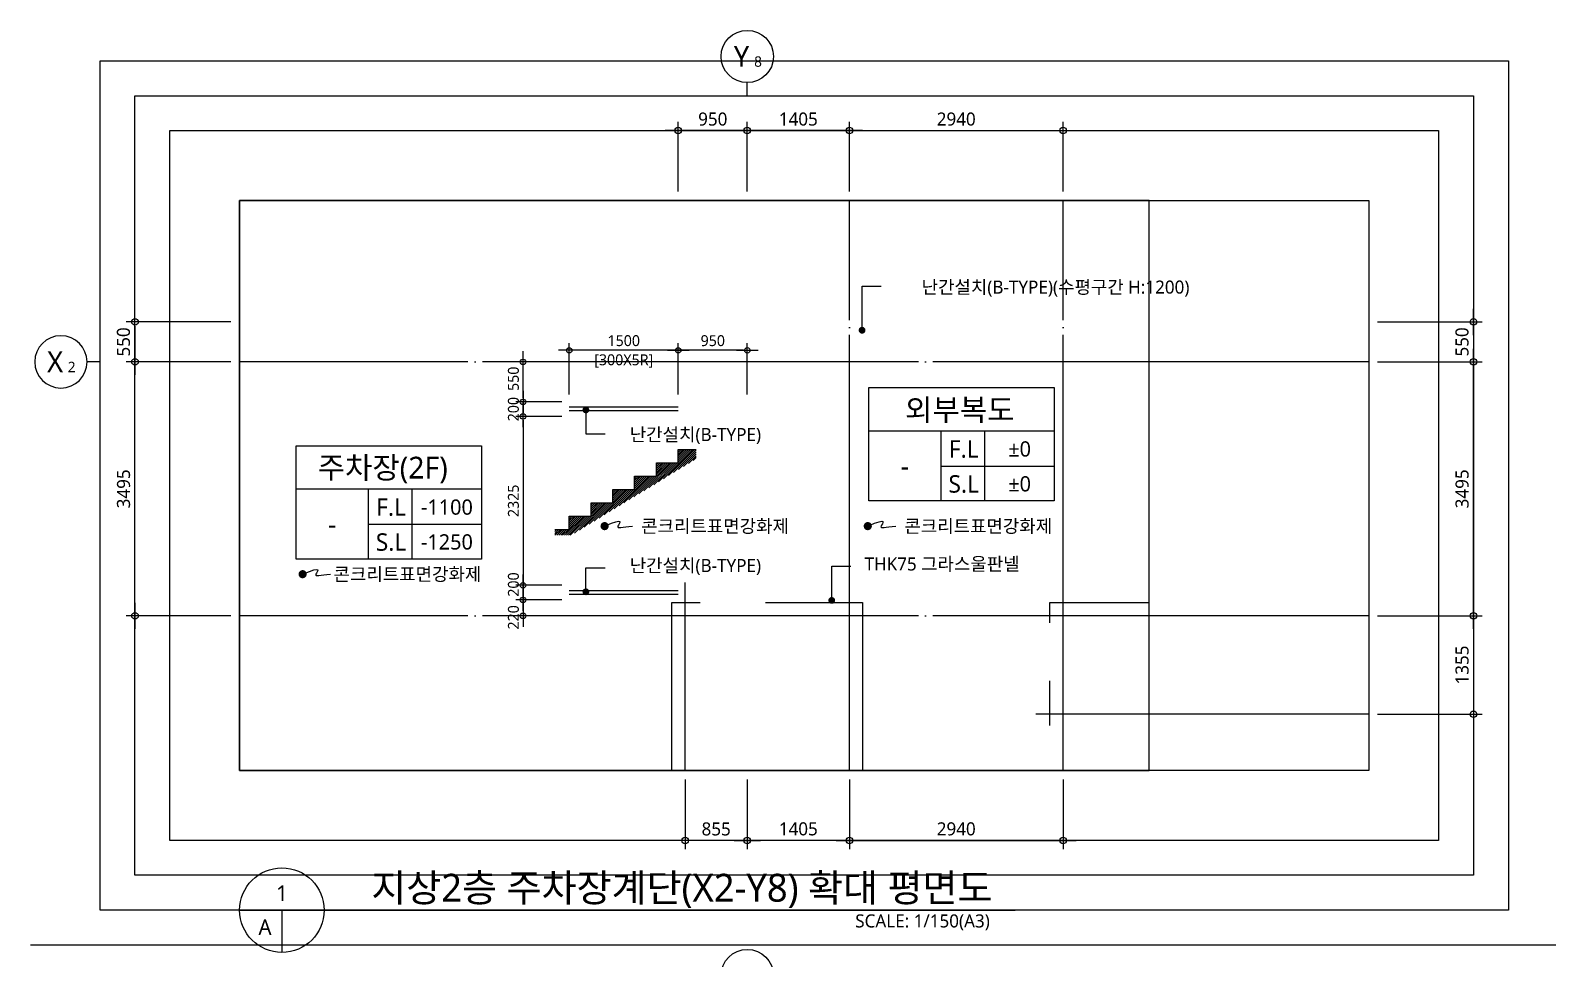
# Model space of a CAD drawing. Header units: millimetres. Extents: x 13515 to 183937, y -33900 to -660.
# Drawn here: x 136665 to 157545, y -13498 to -720 of the extents above; entities that cross this region are included whole.
import ezdxf
from ezdxf.enums import TextEntityAlignment as Align

# ---------------------------------------------------------------- set-up
doc = ezdxf.new("R2010")
doc.units = ezdxf.units.MM
doc.header["$LTSCALE"] = 100
doc.header["$MEASUREMENT"] = 0
doc.header["$PDSIZE"] = -10
doc.linetypes.add('CEN', pattern=[62, 60, -1, 0, -1])
doc.layers.get('0').update_dxf_attribs({"linetype": 'CONTINUOUS'})
doc.layers.get('Defpoints').update_dxf_attribs({"color": 171, "linetype": 'CONTINUOUS'})
for name, color, linetype in [('A-ANNO-LEAD', 5, 'CONTINUOUS'), ('CEN', 1, 'CEN'), ('CON', 2, 'CONTINUOUS'), ('HAT', 8, 'CONTINUOUS'), ('INS', 251, 'BATTING'), ('LED', 7, 'CONTINUOUS'), ('NDIM', 7, 'CONTINUOUS'), ('SYM', 7, 'CONTINUOUS'), ('SYM(AXIS)', 7, 'CONTINUOUS'), ('TEXT', 3, 'CONTINUOUS'), ('TEXT(AXIS)', 2, 'CONTINUOUS'), ('TEXT(노트)', 7, 'CONTINUOUS'), ('TEXT(실명)', 3, 'CONTINUOUS'), ('TEXT-기입', 6, 'CONTINUOUS'), ('TITLE', 7, 'CONTINUOUS')]:
    doc.layers.add(name, color=color, linetype=linetype)
doc.styles.add('CGS', font='cgse', dxfattribs={"bigfont": 'cgs'})
doc.styles.add('나눔바른고딕', font='NanumBarunGothic.ttf')
doc.linetypes.add('BATTING', pattern='A,0.0001,-0.1,[134,ltypeshp.shx,S=0.1,R=0,X=-0.1,Y=0],-0.2,[134,ltypeshp.shx,S=0.1,R=180,X=0.1,Y=0],-0.1', length=0.4001)
doc.dimstyles.new('NDIM 1200', dxfattribs={"dimscale": 75, "dimtxt": 3, "dimasz": 1, "dimexe": 2, "dimexo": 2, "dimgap": 1, "dimtad": 1, "dimdec": 0, "dimdsep": 46, "dimtxsty": 'CGS', "dimblk": 'DOT0', "dimcen": 1, "dimdle": 8, "dimclrd": 256, "dimclre": 256, "dimclrt": 256, "dimadec": 0, "dimazin": 0, "dimtfac": 1, "dimtdec": 0, "dimtix": 1, "dimtmove": 2, "dimatfit": 3, "dimldrblk": 'DOT0', "dimfxl": 1, "dimtolj": 1, "dimtzin": 0, "dimlwd": -1, "dimlwe": -1, "dimarcsym": 0})

# ---------------------------------------------------------------- blocks, each defined once
blk = doc.blocks.new('A$C2F20087E')
at = {"layer": 'SYM(AXIS)'}
blk.add_line((600, 0), (600, 300), dxfattribs=at)
blk.add_circle((600, 900), 600, dxfattribs=at)
blk = doc.blocks.new('A$C51E23882')
at = {"layer": 'TITLE'}
blk.add_lwpolyline([(8500, 0), (0, 0), (0, 5200), (8500, 5200)], close=True, dxfattribs=at)
for points in [[(8500, 3200), (0, 3200)], [(3300, 3200), (3300, 0)], [(5300, 3200), (5300, 0)], [(3300, 1600), (8500, 1600)]]:
    blk.add_lwpolyline(points, dxfattribs=at)
at = {"layer": 'TITLE', "style": '나눔바른고딕'}
for s, p in [('F.L', (4352, 2378)), ('S.L', (4352, 778))]:
    blk.add_text(s, height=800, dxfattribs=at).set_placement(p, align=Align.MIDDLE)
blk = doc.blocks.new('DOT0')
blk.add_line((-3, 0), (3, 0))
at = {"color": 6}
blk.add_circle((0, 0), 0.75, dxfattribs=at)
blk = doc.blocks.new('*D376')
at = {"layer": 'Defpoints', "color": 0, "ltscale": 0.4, "transparency": 16777216}
for p in [(144081, -6034), (143445, -8359), (144081, -8359)]:
    blk.add_point(p, dxfattribs=at)
at = {"layer": 'NDIM', "ltscale": 0.4, "transparency": 16777216}
for p, q in [((143981, -6034), (143345, -6034)), ((143445, -6084), (143445, -8309)), ((143981, -8359), (143345, -8359))]:
    blk.add_line(p, q, dxfattribs=at)
at = {"layer": 'NDIM', "ltscale": 0.4, "transparency": 16777216, "xscale": 50, "yscale": 50, "zscale": 50}
for p, rotation in [((143445, -6034), 90), ((143445, -8359), 270)]:
    blk.add_blockref('DOT0', p, dxfattribs=dict(at, rotation=rotation))
at = {"layer": 'NDIM', "ltscale": 0.4, "transparency": 16777216, "insert": (143313, -7196), "char_height": 150, "attachment_point": 5, "rotation": 90, "style": '나눔바른고딕'}
blk.add_mtext('\\A1;2325', dxfattribs=at)
blk = doc.blocks.new('*D377')
at = {"layer": 'Defpoints', "color": 0, "ltscale": 0.4, "transparency": 16777216}
for p in [(143445, -8359), (144081, -8359), (144081, -8559)]:
    blk.add_point(p, dxfattribs=at)
at = {"layer": 'NDIM', "ltscale": 0.4, "transparency": 16777216}
for p, q in [((143981, -8359), (143345, -8359)), ((143981, -8559), (143345, -8559)), ((143445, -8509), (143445, -8409))]:
    blk.add_line(p, q, dxfattribs=at)
at = {"layer": 'NDIM', "ltscale": 0.4, "transparency": 16777216, "xscale": 50, "yscale": 50, "zscale": 50}
for p, rotation in [((143445, -8359), 90), ((143445, -8559), 270)]:
    blk.add_blockref('DOT0', p, dxfattribs=dict(at, rotation=rotation))
at = {"layer": 'NDIM', "ltscale": 0.4, "transparency": 16777216, "insert": (143313, -8348), "char_height": 150, "attachment_point": 5, "rotation": 90, "style": '나눔바른고딕'}
blk.add_mtext('\\A1;200', dxfattribs=at)
blk = doc.blocks.new('*D378')
at = {"layer": 'Defpoints', "color": 0, "ltscale": 0.4, "transparency": 16777216}
for p in [(143445, -5284), (144081, -5284), (144081, -5834)]:
    blk.add_point(p, dxfattribs=at)
at = {"layer": 'NDIM', "ltscale": 0.4, "transparency": 16777216}
for p, q in [((143981, -5284), (143345, -5284)), ((143445, -5784), (143445, -5334)), ((143981, -5834), (143345, -5834))]:
    blk.add_line(p, q, dxfattribs=at)
at = {"layer": 'NDIM', "ltscale": 0.4, "transparency": 16777216, "xscale": 50, "yscale": 50, "zscale": 50}
for p, rotation in [((143445, -5284), 90), ((143445, -5834), 270)]:
    blk.add_blockref('DOT0', p, dxfattribs=dict(at, rotation=rotation))
at = {"layer": 'NDIM', "ltscale": 0.4, "transparency": 16777216, "insert": (143313, -5516), "char_height": 150, "attachment_point": 5, "rotation": 90, "style": '나눔바른고딕'}
blk.add_mtext('\\A1;550', dxfattribs=at)
blk = doc.blocks.new('*D379')
at = {"layer": 'Defpoints', "color": 0, "ltscale": 0.4, "transparency": 16777216}
for p in [(144081, -8559), (143445, -8779), (144081, -8779)]:
    blk.add_point(p, dxfattribs=at)
at = {"layer": 'NDIM', "ltscale": 0.4, "transparency": 16777216}
for p, q in [((143981, -8559), (143345, -8559)), ((143445, -8609), (143445, -8729)), ((143981, -8779), (143345, -8779))]:
    blk.add_line(p, q, dxfattribs=at)
at = {"layer": 'NDIM', "ltscale": 0.4, "transparency": 16777216, "xscale": 50, "yscale": 50, "zscale": 50}
for p, rotation in [((143445, -8559), 90), ((143445, -8779), 270)]:
    blk.add_blockref('DOT0', p, dxfattribs=dict(at, rotation=rotation))
at = {"layer": 'NDIM', "ltscale": 0.4, "transparency": 16777216, "insert": (143313, -8800), "char_height": 150, "attachment_point": 5, "rotation": 90, "style": '나눔바른고딕'}
blk.add_mtext('\\A1;220', dxfattribs=at)
blk = doc.blocks.new('*D380')
at = {"layer": 'Defpoints', "color": 0, "ltscale": 0.4, "transparency": 16777216}
for p in [(143445, -5834), (144081, -5834), (144081, -6034)]:
    blk.add_point(p, dxfattribs=at)
at = {"layer": 'NDIM', "ltscale": 0.4, "transparency": 16777216}
for p, q in [((143981, -5834), (143345, -5834)), ((143445, -5784), (143445, -5734)), ((143445, -6034), (143445, -5834)), ((143981, -6034), (143345, -6034)), ((143445, -6084), (143445, -6134))]:
    blk.add_line(p, q, dxfattribs=at)
at = {"layer": 'NDIM', "ltscale": 0.4, "transparency": 16777216, "xscale": 50, "yscale": 50, "zscale": 50}
for p, rotation in [((143445, -5834), 270), ((143445, -6034), 90)]:
    blk.add_blockref('DOT0', p, dxfattribs=dict(at, rotation=rotation))
at = {"layer": 'NDIM', "ltscale": 0.4, "transparency": 16777216, "insert": (143313, -5934), "char_height": 150, "attachment_point": 5, "rotation": 90, "style": '나눔바른고딕'}
blk.add_mtext('\\A1;200', dxfattribs=at)
blk = doc.blocks.new('*D381')
at = {"layer": 'Defpoints', "color": 0, "ltscale": 0.4, "transparency": 16777216}
for p in [(145581, -5124), (145581, -5834), (146531, -5834)]:
    blk.add_point(p, dxfattribs=at)
at = {"layer": 'NDIM', "ltscale": 0.4, "transparency": 16777216}
for p, q in [((145581, -5734), (145581, -5024)), ((146481, -5124), (145631, -5124)), ((146531, -5734), (146531, -5024))]:
    blk.add_line(p, q, dxfattribs=at)
at = {"layer": 'NDIM', "ltscale": 0.4, "transparency": 16777216, "xscale": 50, "yscale": 50, "zscale": 50, "rotation": 180}
blk.add_blockref('DOT0', (145581, -5124), dxfattribs=at)
at = {"layer": 'NDIM', "ltscale": 0.4, "transparency": 16777216, "xscale": 50, "yscale": 50, "zscale": 50}
blk.add_blockref('DOT0', (146531, -5124), dxfattribs=at)
at = {"layer": 'NDIM', "ltscale": 0.4, "transparency": 16777216, "insert": (146056, -4992), "char_height": 150, "attachment_point": 5, "style": '나눔바른고딕'}
blk.add_mtext('\\A1;950', dxfattribs=at)
blk = doc.blocks.new('*D382')
at = {"layer": 'Defpoints', "color": 0, "ltscale": 0.4, "transparency": 16777216}
for p in [(144081, -5124), (144081, -5834), (145581, -5834)]:
    blk.add_point(p, dxfattribs=at)
at = {"layer": 'NDIM', "ltscale": 0.4, "transparency": 16777216}
for p, q in [((144081, -5734), (144081, -5024)), ((145531, -5124), (144131, -5124)), ((145581, -5734), (145581, -5024))]:
    blk.add_line(p, q, dxfattribs=at)
at = {"layer": 'NDIM', "ltscale": 0.4, "transparency": 16777216, "xscale": 50, "yscale": 50, "zscale": 50, "rotation": 180}
blk.add_blockref('DOT0', (144081, -5124), dxfattribs=at)
at = {"layer": 'NDIM', "ltscale": 0.4, "transparency": 16777216, "xscale": 50, "yscale": 50, "zscale": 50}
blk.add_blockref('DOT0', (145581, -5124), dxfattribs=at)
at = {"layer": 'NDIM', "ltscale": 0.4, "transparency": 16777216, "char_height": 150, "attachment_point": 5, "style": '나눔바른고딕'}
for s, insert in [('\\A1;1500', (144831, -4992)), ('\\A1;[300X5R]', (144831, -5271))]:
    blk.add_mtext(s, dxfattribs=dict(at, insert=insert))
blk = doc.blocks.new('*D369')
at = {"layer": 'Defpoints', "color": 0, "ltscale": 0.4, "transparency": 16777216}
for p in [(138105, -5284), (139545, -5284), (139545, -8779)]:
    blk.add_point(p, dxfattribs=at)
at = {"layer": 'NDIM', "ltscale": 0.4, "transparency": 16777216}
for p, q in [((139425, -5284), (137985, -5284)), ((138105, -8719), (138105, -5344)), ((139425, -8779), (137985, -8779))]:
    blk.add_line(p, q, dxfattribs=at)
at = {"layer": 'NDIM', "ltscale": 0.4, "transparency": 16777216, "xscale": 60, "yscale": 60, "zscale": 60}
for p, rotation in [((138105, -5284), 90), ((138105, -8779), 270)]:
    blk.add_blockref('DOT0', p, dxfattribs=dict(at, rotation=rotation))
at = {"layer": 'NDIM', "ltscale": 0.4, "transparency": 16777216, "insert": (137948, -7031), "char_height": 180, "attachment_point": 5, "rotation": 90, "style": '나눔바른고딕'}
blk.add_mtext('\\A1;3495', dxfattribs=at)
blk = doc.blocks.new('*D370')
at = {"layer": 'Defpoints', "color": 0, "ltscale": 0.4, "transparency": 16777216}
for p in [(147936, -10910), (150876, -10910), (150876, -11870)]:
    blk.add_point(p, dxfattribs=at)
at = {"layer": 'NDIM', "ltscale": 0.4, "transparency": 16777216}
for p, q in [((147936, -11030), (147936, -11990)), ((150876, -11030), (150876, -11990)), ((147996, -11870), (150816, -11870))]:
    blk.add_line(p, q, dxfattribs=at)
at = {"layer": 'NDIM', "ltscale": 0.4, "transparency": 16777216, "xscale": 60, "yscale": 60, "zscale": 60, "rotation": 180}
blk.add_blockref('DOT0', (147936, -11870), dxfattribs=at)
at = {"layer": 'NDIM', "ltscale": 0.4, "transparency": 16777216, "xscale": 60, "yscale": 60, "zscale": 60}
blk.add_blockref('DOT0', (150876, -11870), dxfattribs=at)
at = {"layer": 'NDIM', "ltscale": 0.4, "transparency": 16777216, "insert": (149406, -11712), "char_height": 180, "attachment_point": 5, "style": '나눔바른고딕'}
blk.add_mtext('\\A1;2940', dxfattribs=at)
blk = doc.blocks.new('*D371')
at = {"layer": 'Defpoints', "color": 0, "ltscale": 0.4, "transparency": 16777216}
for p in [(146531, -10910), (147936, -10910), (146531, -11870)]:
    blk.add_point(p, dxfattribs=at)
at = {"layer": 'NDIM', "ltscale": 0.4, "transparency": 16777216}
for p, q in [((146531, -11030), (146531, -11990)), ((147936, -11030), (147936, -11990)), ((147876, -11870), (146591, -11870))]:
    blk.add_line(p, q, dxfattribs=at)
at = {"layer": 'NDIM', "ltscale": 0.4, "transparency": 16777216, "xscale": 60, "yscale": 60, "zscale": 60, "rotation": 180}
blk.add_blockref('DOT0', (146531, -11870), dxfattribs=at)
at = {"layer": 'NDIM', "ltscale": 0.4, "transparency": 16777216, "xscale": 60, "yscale": 60, "zscale": 60}
blk.add_blockref('DOT0', (147936, -11870), dxfattribs=at)
at = {"layer": 'NDIM', "ltscale": 0.4, "transparency": 16777216, "insert": (147233, -11712), "char_height": 180, "attachment_point": 5, "style": '나눔바른고딕'}
blk.add_mtext('\\A1;1405', dxfattribs=at)
blk = doc.blocks.new('*D372')
at = {"layer": 'Defpoints', "color": 0, "ltscale": 0.4, "transparency": 16777216}
for p in [(145676, -10910), (146531, -10910), (145676, -11870)]:
    blk.add_point(p, dxfattribs=at)
at = {"layer": 'NDIM', "ltscale": 0.4, "transparency": 16777216}
for p, q in [((145676, -11030), (145676, -11990)), ((146531, -11030), (146531, -11990)), ((146471, -11870), (145736, -11870))]:
    blk.add_line(p, q, dxfattribs=at)
at = {"layer": 'NDIM', "ltscale": 0.4, "transparency": 16777216, "xscale": 60, "yscale": 60, "zscale": 60, "rotation": 180}
blk.add_blockref('DOT0', (145676, -11870), dxfattribs=at)
at = {"layer": 'NDIM', "ltscale": 0.4, "transparency": 16777216, "xscale": 60, "yscale": 60, "zscale": 60}
blk.add_blockref('DOT0', (146531, -11870), dxfattribs=at)
at = {"layer": 'NDIM', "ltscale": 0.4, "transparency": 16777216, "insert": (146103, -11713), "char_height": 180, "attachment_point": 5, "style": '나눔바른고딕'}
blk.add_mtext('\\A1;855', dxfattribs=at)
blk = doc.blocks.new('*D373')
at = {"layer": 'Defpoints', "color": 0, "ltscale": 0.4, "transparency": 16777216}
for p in [(150876, -2100), (147936, -3060), (150876, -3060)]:
    blk.add_point(p, dxfattribs=at)
at = {"layer": 'NDIM', "ltscale": 0.4, "transparency": 16777216}
for p, q in [((147936, -2940), (147936, -1980)), ((150876, -2940), (150876, -1980)), ((147996, -2100), (150816, -2100))]:
    blk.add_line(p, q, dxfattribs=at)
at = {"layer": 'NDIM', "ltscale": 0.4, "transparency": 16777216, "xscale": 60, "yscale": 60, "zscale": 60, "rotation": 180}
blk.add_blockref('DOT0', (147936, -2100), dxfattribs=at)
at = {"layer": 'NDIM', "ltscale": 0.4, "transparency": 16777216, "xscale": 60, "yscale": 60, "zscale": 60}
blk.add_blockref('DOT0', (150876, -2100), dxfattribs=at)
at = {"layer": 'NDIM', "ltscale": 0.4, "transparency": 16777216, "insert": (149406, -1942), "char_height": 180, "attachment_point": 5, "style": '나눔바른고딕'}
blk.add_mtext('\\A1;2940', dxfattribs=at)
blk = doc.blocks.new('*D374')
at = {"layer": 'Defpoints', "color": 0, "ltscale": 0.4, "transparency": 16777216}
for p in [(146531, -2100), (146531, -3060), (147936, -3060)]:
    blk.add_point(p, dxfattribs=at)
at = {"layer": 'NDIM', "ltscale": 0.4, "transparency": 16777216}
for p, q in [((146531, -2940), (146531, -1980)), ((147936, -2940), (147936, -1980)), ((147876, -2100), (146591, -2100))]:
    blk.add_line(p, q, dxfattribs=at)
at = {"layer": 'NDIM', "ltscale": 0.4, "transparency": 16777216, "xscale": 60, "yscale": 60, "zscale": 60, "rotation": 180}
blk.add_blockref('DOT0', (146531, -2100), dxfattribs=at)
at = {"layer": 'NDIM', "ltscale": 0.4, "transparency": 16777216, "xscale": 60, "yscale": 60, "zscale": 60}
blk.add_blockref('DOT0', (147936, -2100), dxfattribs=at)
at = {"layer": 'NDIM', "ltscale": 0.4, "transparency": 16777216, "insert": (147233, -1942), "char_height": 180, "attachment_point": 5, "style": '나눔바른고딕'}
blk.add_mtext('\\A1;1405', dxfattribs=at)
blk = doc.blocks.new('*D375')
at = {"layer": 'Defpoints', "color": 0, "ltscale": 0.4, "transparency": 16777216}
for p in [(145581, -2100), (145581, -3060), (146531, -3060)]:
    blk.add_point(p, dxfattribs=at)
at = {"layer": 'NDIM', "ltscale": 0.4, "transparency": 16777216}
for p, q in [((145581, -2940), (145581, -1980)), ((146531, -2940), (146531, -1980)), ((146471, -2100), (145641, -2100))]:
    blk.add_line(p, q, dxfattribs=at)
at = {"layer": 'NDIM', "ltscale": 0.4, "transparency": 16777216, "xscale": 60, "yscale": 60, "zscale": 60, "rotation": 180}
blk.add_blockref('DOT0', (145581, -2100), dxfattribs=at)
at = {"layer": 'NDIM', "ltscale": 0.4, "transparency": 16777216, "xscale": 60, "yscale": 60, "zscale": 60}
blk.add_blockref('DOT0', (146531, -2100), dxfattribs=at)
at = {"layer": 'NDIM', "ltscale": 0.4, "transparency": 16777216, "insert": (146056, -1942), "char_height": 180, "attachment_point": 5, "style": '나눔바른고딕'}
blk.add_mtext('\\A1;950', dxfattribs=at)
blk = doc.blocks.new('*D383')
at = {"layer": 'Defpoints', "color": 0, "ltscale": 0.4, "transparency": 16777216}
for p in [(155085, -5284), (156525, -5284), (155085, -8779)]:
    blk.add_point(p, dxfattribs=at)
at = {"layer": 'NDIM', "ltscale": 0.4, "transparency": 16777216}
for p, q in [((155205, -5284), (156645, -5284)), ((156525, -8719), (156525, -5344)), ((155205, -8779), (156645, -8779))]:
    blk.add_line(p, q, dxfattribs=at)
at = {"layer": 'NDIM', "ltscale": 0.4, "transparency": 16777216, "xscale": 60, "yscale": 60, "zscale": 60}
for p, rotation in [((156525, -5284), 90), ((156525, -8779), 270)]:
    blk.add_blockref('DOT0', p, dxfattribs=dict(at, rotation=rotation))
at = {"layer": 'NDIM', "ltscale": 0.4, "transparency": 16777216, "insert": (156368, -7031), "char_height": 180, "attachment_point": 5, "rotation": 90, "style": '나눔바른고딕'}
blk.add_mtext('\\A1;3495', dxfattribs=at)
blk = doc.blocks.new('*D384')
at = {"layer": 'Defpoints', "color": 0, "ltscale": 0.4, "transparency": 16777216}
for p in [(155085, -8779), (155085, -10134), (156525, -10134)]:
    blk.add_point(p, dxfattribs=at)
at = {"layer": 'NDIM', "ltscale": 0.4, "transparency": 16777216}
for p, q in [((155205, -8779), (156645, -8779)), ((156525, -8839), (156525, -10074)), ((155205, -10134), (156645, -10134))]:
    blk.add_line(p, q, dxfattribs=at)
at = {"layer": 'NDIM', "ltscale": 0.4, "transparency": 16777216, "xscale": 60, "yscale": 60, "zscale": 60}
for p, rotation in [((156525, -8779), 90), ((156525, -10134), 270)]:
    blk.add_blockref('DOT0', p, dxfattribs=dict(at, rotation=rotation))
at = {"layer": 'NDIM', "ltscale": 0.4, "transparency": 16777216, "insert": (156368, -9456), "char_height": 180, "attachment_point": 5, "rotation": 90, "style": '나눔바른고딕'}
blk.add_mtext('\\A1;1355', dxfattribs=at)
blk = doc.blocks.new('*D385')
at = {"layer": 'Defpoints', "color": 0, "ltscale": 0.4, "transparency": 16777216}
for p in [(155085, -4734), (155085, -5284), (156525, -5284)]:
    blk.add_point(p, dxfattribs=at)
at = {"layer": 'NDIM', "ltscale": 0.4, "transparency": 16777216}
for p, q in [((155205, -4734), (156645, -4734)), ((156525, -4794), (156525, -5224)), ((155205, -5284), (156645, -5284))]:
    blk.add_line(p, q, dxfattribs=at)
at = {"layer": 'NDIM', "ltscale": 0.4, "transparency": 16777216, "xscale": 60, "yscale": 60, "zscale": 60}
for p, rotation in [((156525, -4734), 90), ((156525, -5284), 270)]:
    blk.add_blockref('DOT0', p, dxfattribs=dict(at, rotation=rotation))
at = {"layer": 'NDIM', "ltscale": 0.4, "transparency": 16777216, "insert": (156367, -5009), "char_height": 180, "attachment_point": 5, "rotation": 90, "style": '나눔바른고딕'}
blk.add_mtext('\\A1;550', dxfattribs=at)
blk = doc.blocks.new('*D386')
at = {"layer": 'Defpoints', "color": 0, "ltscale": 0.4, "transparency": 16777216}
for p in [(139545, -4734), (138105, -5284), (139545, -5284)]:
    blk.add_point(p, dxfattribs=at)
at = {"layer": 'NDIM', "ltscale": 0.4, "transparency": 16777216}
for p, q in [((139425, -4734), (137985, -4734)), ((138105, -4794), (138105, -5224)), ((139425, -5284), (137985, -5284))]:
    blk.add_line(p, q, dxfattribs=at)
at = {"layer": 'NDIM', "ltscale": 0.4, "transparency": 16777216, "xscale": 60, "yscale": 60, "zscale": 60}
for p, rotation in [((138105, -4734), 90), ((138105, -5284), 270)]:
    blk.add_blockref('DOT0', p, dxfattribs=dict(at, rotation=rotation))
at = {"layer": 'NDIM', "ltscale": 0.4, "transparency": 16777216, "insert": (137947, -5009), "char_height": 180, "attachment_point": 5, "rotation": 90, "style": '나눔바른고딕'}
blk.add_mtext('\\A1;550', dxfattribs=at)

msp = doc.modelspace()

# ---------------------------------------------------------------- hatches: boundary and pattern name
at = {"layer": 'HAT', "ltscale": 10000}
h = msp.add_hatch(dxfattribs=at)
h.set_pattern_fill('ANSI31', color=256, scale=150)
h.set_pattern_definition([(45, (-327304.644, 128846.323), (-13.25825215, 13.25825215), [])])
h.paths.add_polyline_path([(143883.3, -7590.7), (144080.8, -7590.7), (144080.8, -7520.7), (144080.8, -7407.3), (144380.8, -7407.3), (144380.8, -7224), (144680.8, -7224), (144680.8, -7040.7), (144980.8, -7040.7), (144980.8, -6857.3), (145280.8, -6857.3), (145280.8, -6674), (145580.8, -6674), (145580.8, -6490.7), (145828.2, -6490.7), (145828.2, -6616.6), (144103.3, -7670.7), (143883.3, -7670.7)])

# ---------------------------------------------------------------- linework, layer by layer
at = {"layer": 'A-ANNO-LEAD', "ltscale": 10000}
for p, q in [((145580.8, -5908.7), (144080.8, -5908.7)), ((145580.8, -5958.7), (144080.8, -5958.7)), ((145580.8, -8433.7), (144080.8, -8433.7)), ((145580.8, -8483.7), (144080.8, -8483.7))]:
    msp.add_line(p, q, dxfattribs=at)
at = {"layer": 'CEN'}
for p, q in [((147935.8, -10910), (147935.8, -3060)), ((150875.8, -10910), (150875.8, -3060)), ((155085, -5283.7), (139545, -5283.7)), ((145675.8, -10910), (145675.8, -8321.6)), ((155085, -8778.7), (139545, -8778.7)), ((155085, -10133.7), (150502.7, -10133.7))]:
    msp.add_line(p, q, dxfattribs=at)
at = {"layer": 'CON', "ltscale": 1000}
msp.add_lwpolyline([(143883.3, -7590.7), (144080.8, -7590.7), (144080.8, -7520.7), (144080.8, -7407.3), (144380.8, -7407.3), (144380.8, -7224), (144680.8, -7224), (144680.8, -7040.7), (144980.8, -7040.7), (144980.8, -6857.3), (145280.8, -6857.3), (145280.8, -6674), (145580.8, -6674), (145580.8, -6490.7), (145828.2, -6490.7)], dxfattribs=at)
at = {"layer": 'Defpoints', "ltscale": 10000}
msp.add_line((179265, -13310), (136665, -13310), dxfattribs=at)
for points in [[(137625, -1140), (157005, -1140), (157005, -12830), (137625, -12830)], [(138105, -1620), (156525, -1620), (156525, -12350), (138105, -12350)], [(138585, -2100), (156045, -2100), (156045, -11870), (138585, -11870)], [(139545, -3060), (155085, -3060), (155085, -10910), (139545, -10910)], [(152063, -3060), (139545, -3060), (139545, -10910), (152063, -10910)]]:
    msp.add_lwpolyline(points, close=True, dxfattribs=at)
at = {"layer": 'INS', "ltscale": 0.9}
for points in [[(145493.3, -10910), (145493.3, -8596.2), (145880.8, -8596.2)], [(146780.8, -8596.2), (148118.3, -8596.2), (148118.3, -10910)], [(150693.3, -8873.7), (150693.3, -8596.2), (152063, -8596.2)], [(150693.3, -10288.7), (150693.3, -9673.7)]]:
    msp.add_lwpolyline(points, dxfattribs=at)
at = {"layer": 'LED'}
for points in [[(148110.7, -4848), (148110.7, -4243.3), (148374.3, -4243.3)], [(144310, -5944.6), (144310, -6274), (144573.6, -6274)], [(144567.1, -7544.2), (144660.8, -7505.1), (144722.9, -7484), (144759.1, -7477.5), (144775.1, -7482.3), (144776.4, -7494.8), (144768.9, -7511.8), (144758.1, -7529.8), (144749.8, -7545.5), (144748.7, -7556.1), (144755.5, -7561.8), (144770.1, -7563.6), (144792.2, -7562.3), (144821.8, -7558.8), (144858.5, -7554), (144902.3, -7548.8), (144953, -7544.2)], [(148189.1, -7544.2), (148282.8, -7505.1), (148345, -7484), (148381.2, -7477.5), (148397.1, -7482.3), (148398.5, -7494.8), (148390.9, -7511.8), (148380.2, -7529.8), (148371.9, -7545.5), (148370.7, -7556.1), (148377.5, -7561.8), (148392.1, -7563.6), (148414.2, -7562.3), (148443.8, -7558.8), (148480.5, -7554), (148524.3, -7548.8), (148575, -7544.2)], [(140411.6, -8205.6), (140505.4, -8166.5), (140567.5, -8145.5), (140603.7, -8139), (140619.6, -8143.7), (140621, -8156.3), (140613.5, -8173.3), (140602.7, -8191.3), (140594.4, -8206.9), (140593.2, -8217.5), (140600, -8223.3), (140614.6, -8225), (140636.8, -8223.7), (140666.3, -8220.2), (140703.1, -8215.5), (140746.9, -8210.3), (140797.5, -8205.6)], [(144310, -8447.9), (144310, -8118.5), (144573.6, -8118.5)], [(147693.1, -8566.9), (147693.1, -8094.2), (147956.8, -8094.2)]]:
    msp.add_lwpolyline(points, dxfattribs=at)
for points, const_width in [([(148110.7, -4871.5, -1), (148110.7, -4824.6, -1)], 46.9), ([(144310, -5968, -1), (144310, -5921.2, -1)], 46.9), ([(144567.1, -7516.1, -1), (144567.1, -7572.3, -1)], 56.2), ([(148189.1, -7516.1, -1), (148189.1, -7572.3, -1)], 56.2), ([(140411.6, -8177.5, -1), (140411.6, -8233.7, -1)], 56.2), ([(144310, -8424.5, 1), (144310, -8471.3, 1)], 46.9), ([(147693.1, -8590.3, -1), (147693.1, -8543.5, -1)], 46.9)]:
    msp.add_lwpolyline(points, format="xyb", close=True, dxfattribs=dict(at, const_width=const_width))
at = {"layer": 'SYM'}
for p, q in [((139545, -12830), (150218.5, -12830)), ((140126.8, -12830), (140126.8, -13411.8))]:
    msp.add_line(p, q, dxfattribs=at)
msp.add_circle((140126.8, -12830), 581.8, dxfattribs=at)

# ---------------------------------------------------------------- block references
for name, p, xscale, yscale, zscale in [('A$C2F20087E', (146170.8, -1620), 0.6000000000000001, 0.6000000000000001, 0.6000000000000001), ('A$C51E23882', (148203.9, -7197.3), 0.3, 0.3, 0.3), ('A$C51E23882', (140323, -7997.4), 0.3, 0.3, 0.3), ('A$C2F20087E', (146170.8, -14270), 0.6000000000000001, 0.6000000000000001, 0.6000000000000001)]:
    msp.add_blockref(name, p, dxfattribs=dict(xscale=xscale, yscale=yscale, zscale=zscale))
at = {"xscale": -0.6000000000000001, "yscale": 0.6000000000000001, "zscale": 0.6000000000000001, "rotation": 90}
msp.add_blockref('A$C2F20087E', (137625, -4923.7), dxfattribs=at)

# ---------------------------------------------------------------- texts
at = {"layer": 'TEXT', "style": '나눔바른고딕'}
msp.add_text('지상2층 주차장계단(X2-Y8) 확대 평면도', height=384, dxfattribs=at).set_placement((149906.3, -12521.6), align=Align.MIDDLE_RIGHT)
for s, p in [('1', (140126.8, -12597.3)), ('A', (139894.1, -13062.7))]:
    msp.add_text(s, height=216, dxfattribs=at).set_placement(p, align=Align.MIDDLE)
msp.add_text('SCALE: 1/150(A3)', height=180, dxfattribs=at).set_placement((149868.7, -12888.2), align=Align.TOP_RIGHT)
at = {"layer": 'TEXT(AXIS)', "style": '나눔바른고딕'}
for s, height, p in [('Y', 288, (146451.8, -1077.6)), ('8', 144, (146679.3, -1149.6)), ('X', 288, (137006, -5281.4)), ('2', 144, (137233.6, -5353.3))]:
    msp.add_text(s, height=height, dxfattribs=at).set_placement(p, align=Align.MIDDLE)
at = {"layer": 'TEXT(노트)', "style": '나눔바른고딕'}
for s, p in [('난간설치(B-TYPE)(수평구간 H:1200)', (152615.8, -4254)), ('난간설치(B-TYPE)', (146721, -6283.4)), ('난간설치(B-TYPE)', (146721, -8086.5)), ('THK75 그라스울판넬', (150278.4, -8064.6))]:
    msp.add_text(s, height=180, dxfattribs=at).set_placement(p, align=Align.MIDDLE_RIGHT)
for p in [(145070.9, -7544.2), (148693, -7544.2), (140837.8, -8205.6)]:
    msp.add_text('콘크리트표면강화제', height=180, dxfattribs=at).set_placement(p, align=Align.MIDDLE_LEFT)
at = {"layer": 'TEXT(실명)', "style": '나눔바른고딕'}
for s, p in [('외부복도', (149454.6, -5941.2)), ('주차장(2F)', (141514.2, -6753.2))]:
    msp.add_text(s, height=300, dxfattribs=at).set_placement(p, align=Align.MIDDLE)
at = {"layer": 'TEXT-기입', "style": '나눔바른고딕'}
for s, height, p in [('±0', 210, (150278.5, -6481.8)), ('-', 270, (148698.9, -6717.3)), ('±0', 210, (150278.5, -6961.8)), ('-1100', 210, (142397.6, -7281.9)), ('-', 270, (140818, -7517.4)), ('-1250', 210, (142397.8, -7761.1))]:
    msp.add_text(s, height=height, dxfattribs=at).set_placement(p, align=Align.MIDDLE)

# ---------------------------------------------------------------- dimensions: what is measured, and where the dimension line sits
at = {"layer": 'NDIM', "ltscale": 0.4}
for base, p1, p2, angle, override, picture, middle in [((145580.8, -2100), (146530.8, -3060), (145580.8, -3060), 180, {"dimscale": 60, "dimtxsty": '나눔바른고딕'}, '*D375', (146055.8, -1942.1)), ((146530.8, -2100), (147935.8, -3060), (146530.8, -3060), 180, {"dimscale": 60, "dimtxsty": '나눔바른고딕'}, '*D374', (147233.3, -1942.3)), ((138105, -5283.7), (139545, -4733.7), (139545, -5283.7), 270, {"dimscale": 60, "dimtxsty": '나눔바른고딕'}, '*D386', (137947.3, -5008.7)), ((156525, -5283.7), (155085, -4733.7), (155085, -5283.7), 270, {"dimscale": 60, "dimtxsty": '나눔바른고딕'}, '*D385', (156367.3, -5008.7)), ((145580.8, -5123.5), (146530.8, -5833.7), (145580.8, -5833.7), 180, {"dimscale": 50, "dimtxsty": '나눔바른고딕'}, '*D381', (146055.8, -4992)), ((138105, -5283.7), (139545, -8778.7), (139545, -5283.7), 90, {"dimscale": 60, "dimtxsty": '나눔바른고딕'}, '*D369', (137947.5, -7031.2)), ((156525, -5283.7), (155085, -8778.7), (155085, -5283.7), 90, {"dimscale": 60, "dimtxsty": '나눔바른고딕'}, '*D383', (156367.5, -7031.2)), ((143444.6, -5833.7), (144080.8, -6033.7), (144080.8, -5833.7), 90, {"dimscale": 50, "dimtxsty": '나눔바른고딕'}, '*D380', (143313.1, -5933.7)), ((143444.6, -8358.7), (144080.8, -6033.7), (144080.8, -8358.7), 270, {"dimscale": 50, "dimtxsty": '나눔바른고딕'}, '*D376', (143313.3, -7196.2)), ((156525, -10133.7), (155085, -8778.7), (155085, -10133.7), 270, {"dimscale": 60, "dimtxsty": '나눔바른고딕'}, '*D384', (156367.5, -9456.2)), ((145675.8, -11870), (146530.8, -10910), (145675.8, -10910), 180, {"dimscale": 60, "dimtxsty": '나눔바른고딕'}, '*D372', (146103.3, -11712.6)), ((146530.8, -11870), (147935.8, -10910), (146530.8, -10910), 180, {"dimscale": 60, "dimtxsty": '나눔바른고딕'}, '*D371', (147233.3, -11712.3))]:
    dim = msp.add_linear_dim(base=base, p1=p1, p2=p2, angle=angle, dimstyle='NDIM 1200', override=override, dxfattribs=at)
    dim.commit()
    dim.dimension.update_dxf_attribs({"geometry": picture, "text_midpoint": middle})
for base, p1, p2, picture, middle in [((150875.8, -2100), (147935.8, -3060), (150875.8, -3060), '*D373', (149405.8, -1942.1)), ((150875.8, -11870), (147935.8, -10910), (150875.8, -10910), '*D370', (149405.8, -11712.1))]:
    dim = msp.add_linear_dim(base=base, p1=p1, p2=p2, dimstyle='NDIM 1200', override={"dimscale": 60, "dimtxsty": '나눔바른고딕'}, dxfattribs=at)
    dim.commit()
    dim.dimension.update_dxf_attribs({"geometry": picture, "text_midpoint": middle})
dim = msp.add_linear_dim(base=(144080.8, -5123.5), p1=(145580.8, -5833.7), p2=(144080.8, -5833.7), angle=180, text='<>\\X[300X5R]', dimstyle='NDIM 1200', override={"dimscale": 50, "dimtxsty": '나눔바른고딕'}, dxfattribs=at)
dim.commit()
dim.dimension.update_dxf_attribs({"geometry": '*D382', "text_midpoint": (144830.8, -5123.5)})
for base, p1, p2, angle, picture, middle in [((143444.6, -5283.7), (144080.8, -5833.7), (144080.8, -5283.7), 90, '*D378', (143313.1, -5516.1)), ((143444.6, -8358.7), (144080.8, -8558.7), (144080.8, -8358.7), 90, '*D377', (143313.1, -8348.2)), ((143444.6, -8778.7), (144080.8, -8558.7), (144080.8, -8778.7), 270, '*D379', (143313.1, -8800.2))]:
    dim = msp.add_linear_dim(base=base, p1=p1, p2=p2, angle=angle, dimstyle='NDIM 1200', override={"dimscale": 50, "dimtxsty": '나눔바른고딕'}, dxfattribs=at)
    dim.commit()
    dim.dimension.update_dxf_attribs({"geometry": picture, "text_midpoint": middle, "dimtype": 160})

doc.saveas('drawing.dxf')
